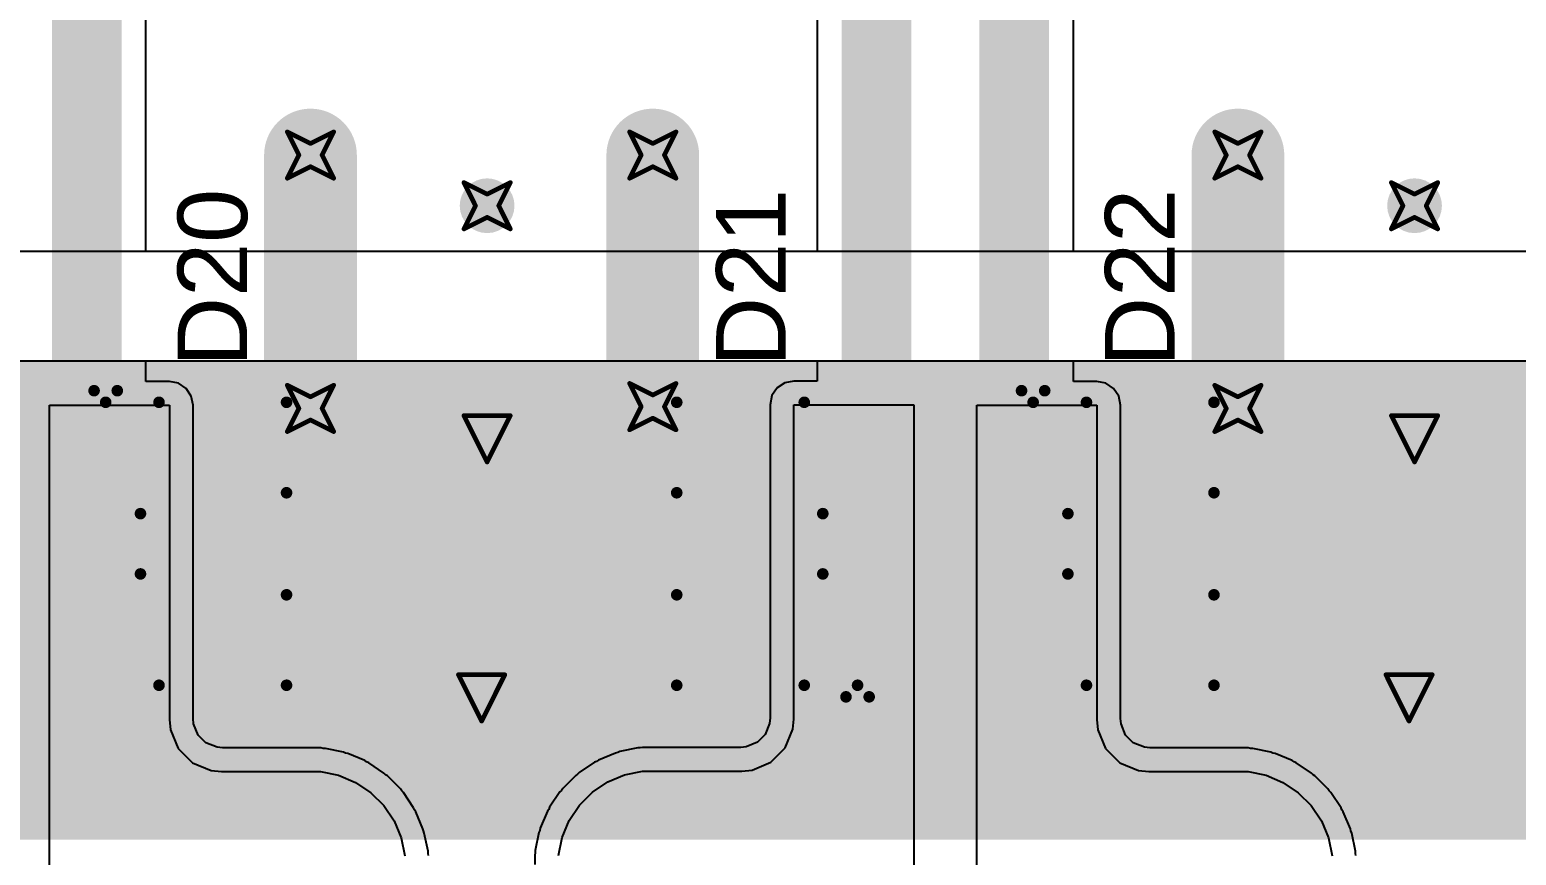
# Model space of a CAD drawing. Header units: inches. Extents: x -0.03 to 9.71, y 0.01 to 4.44.
# Drawn here: x 3.37 to 4.012, y 0.763 to 1.119 of the extents above; entities that cross this region are included whole.
import ezdxf

# ---------------------------------------------------------------- set-up
doc = ezdxf.new("R2010")
doc.units = ezdxf.units.IN
doc.header["$MEASUREMENT"] = 0
for name, color, linetype in [('Bottom Layer', 5, 'Continuous'), ('Bottom Solder', 6, 'Continuous'), ('Drill Drawing', 1, 'Continuous'), ('Layer 1', 16, 'Continuous'), ('Layer 2', 76, 'Continuous'), ('Top Layer', 1, 'Continuous'), ('Top Overlay', 2, 'Continuous'), ('Top Paste', 8, 'Continuous'), ('Top Solder', 216, 'Continuous'), ('Via Holes', 16, 'Continuous')]:
    doc.layers.add(name, color=color, linetype=linetype)
doc.styles.add('Arial', font='', dxfattribs={"height": 0.2})
doc.styles.get('Arial').set_extended_font_data('Arial')

# ---------------------------------------------------------------- blocks, each defined once
blk = doc.blocks.new('SOT_23_105')
at = {"layer": 'Top Layer'}
for points in [[(-0.01614, 0.05748), (0.01614, 0.05748), (0.01614, 0.02126), (-0.01614, 0.02126)], [(-0.05354, -0.02126), (-0.02126, -0.02126), (-0.02126, -0.05748), (-0.05354, -0.05748)], [(0.02126, -0.02126), (0.05354, -0.02126), (0.05354, -0.05748), (0.02126, -0.05748)]]:
    blk.add_hatch(color=1, dxfattribs=at).paths.add_polyline_path(points)
at = {"layer": 'Top Paste'}
for points in [[(-0.01614, 0.05748), (0.01614, 0.05748), (0.01614, 0.02126), (-0.01614, 0.02126)], [(-0.05354, -0.02126), (-0.02126, -0.02126), (-0.02126, -0.05748), (-0.05354, -0.05748)], [(0.02126, -0.02126), (0.05354, -0.02126), (0.05354, -0.05748), (0.02126, -0.05748)]]:
    blk.add_hatch(color=8, dxfattribs=at).paths.add_polyline_path(points)
at = {"layer": 'Top Solder'}
for points in [[(-0.02014, 0.06148), (0.02014, 0.06148), (0.02014, 0.01726), (-0.02014, 0.01726)], [(-0.05754, -0.01726), (-0.01726, -0.01726), (-0.01726, -0.06148), (-0.05754, -0.06148)], [(0.01726, -0.01726), (0.05754, -0.01726), (0.05754, -0.06148), (0.01726, -0.06148)]]:
    blk.add_hatch(color=216, dxfattribs=at).paths.add_polyline_path(points)
at = {"layer": 'Top Overlay', "const_width": 0.005}
for points in [[(-0.061, -0.023), (-0.061, 0.032)], [(-0.022, 0.032), (-0.061, 0.032)], [(0.061, 0.032), (0.022, 0.032)], [(0.061, -0.023), (0.061, 0.032)], [(0.013, -0.031), (-0.013, -0.031)], [(-0.061, -0.046), (-0.066, -0.041)], [(-0.066, -0.051), (-0.066, -0.041)], [(-0.066, -0.051), (-0.061, -0.046)]]:
    blk.add_lwpolyline(points, dxfattribs=at)
at = {"layer": 'Top Overlay', "const_width": 0.0025}
for points in [[(-0.06225, 0.032, 1), (-0.05975, 0.032, 1)], [(-0.06225, 0.032, 1), (-0.05975, 0.032, 1)], [(-0.02325, 0.032, 1), (-0.02075, 0.032, 1)], [(0.02075, 0.032, 1), (0.02325, 0.032, 1)], [(0.05975, 0.032, 1), (0.06225, 0.032, 1)], [(0.05975, 0.032, 1), (0.06225, 0.032, 1)], [(-0.06225, -0.023, 1), (-0.05975, -0.023, 1)], [(0.05975, -0.023, 1), (0.06225, -0.023, 1)], [(-0.01425, -0.031, 1), (-0.01175, -0.031, 1)], [(0.01175, -0.031, 1), (0.01425, -0.031, 1)], [(-0.06725, -0.041, 1), (-0.06475, -0.041, 1)], [(-0.06725, -0.041, 1), (-0.06475, -0.041, 1)], [(-0.06225, -0.046, 1), (-0.05975, -0.046, 1)], [(-0.06225, -0.046, 1), (-0.05975, -0.046, 1)], [(-0.06725, -0.051, 1), (-0.06475, -0.051, 1)], [(-0.06725, -0.051, 1), (-0.06475, -0.051, 1)]]:
    blk.add_lwpolyline(points, format="xyb", close=True, dxfattribs=at)
blk = doc.blocks.new('SOT_23_106')
at = {"layer": 'Top Layer'}
for points in [[(-0.01614, 0.05748), (0.01614, 0.05748), (0.01614, 0.02126), (-0.01614, 0.02126)], [(-0.05354, -0.02126), (-0.02126, -0.02126), (-0.02126, -0.05748), (-0.05354, -0.05748)], [(0.02126, -0.02126), (0.05354, -0.02126), (0.05354, -0.05748), (0.02126, -0.05748)]]:
    blk.add_hatch(color=1, dxfattribs=at).paths.add_polyline_path(points)
at = {"layer": 'Top Paste'}
for points in [[(-0.01614, 0.05748), (0.01614, 0.05748), (0.01614, 0.02126), (-0.01614, 0.02126)], [(-0.05354, -0.02126), (-0.02126, -0.02126), (-0.02126, -0.05748), (-0.05354, -0.05748)], [(0.02126, -0.02126), (0.05354, -0.02126), (0.05354, -0.05748), (0.02126, -0.05748)]]:
    blk.add_hatch(color=8, dxfattribs=at).paths.add_polyline_path(points)
at = {"layer": 'Top Solder'}
for points in [[(-0.02014, 0.06148), (0.02014, 0.06148), (0.02014, 0.01726), (-0.02014, 0.01726)], [(-0.05754, -0.01726), (-0.01726, -0.01726), (-0.01726, -0.06148), (-0.05754, -0.06148)], [(0.01726, -0.01726), (0.05754, -0.01726), (0.05754, -0.06148), (0.01726, -0.06148)]]:
    blk.add_hatch(color=216, dxfattribs=at).paths.add_polyline_path(points)
at = {"layer": 'Top Overlay', "const_width": 0.005}
for points in [[(-0.061, 0.032), (-0.061, -0.023)], [(-0.061, 0.032), (-0.022, 0.032)], [(0.022, 0.032), (0.061, 0.032)], [(0.061, 0.032), (0.061, -0.023)], [(-0.013, -0.031), (0.013, -0.031)], [(-0.066, -0.041), (-0.061, -0.046)], [(-0.066, -0.041), (-0.066, -0.051)], [(-0.061, -0.046), (-0.066, -0.051)]]:
    blk.add_lwpolyline(points, dxfattribs=at)
at = {"layer": 'Top Overlay', "const_width": 0.0025}
for points in [[(-0.06225, 0.032, 1), (-0.05975, 0.032, 1)], [(-0.06225, 0.032, 1), (-0.05975, 0.032, 1)], [(-0.02325, 0.032, 1), (-0.02075, 0.032, 1)], [(0.02075, 0.032, 1), (0.02325, 0.032, 1)], [(0.05975, 0.032, 1), (0.06225, 0.032, 1)], [(0.05975, 0.032, 1), (0.06225, 0.032, 1)], [(-0.06225, -0.023, 1), (-0.05975, -0.023, 1)], [(0.05975, -0.023, 1), (0.06225, -0.023, 1)], [(-0.01425, -0.031, 1), (-0.01175, -0.031, 1)], [(0.01175, -0.031, 1), (0.01425, -0.031, 1)], [(-0.06725, -0.041, 1), (-0.06475, -0.041, 1)], [(-0.06725, -0.041, 1), (-0.06475, -0.041, 1)], [(-0.06225, -0.046, 1), (-0.05975, -0.046, 1)], [(-0.06225, -0.046, 1), (-0.05975, -0.046, 1)], [(-0.06725, -0.051, 1), (-0.06475, -0.051, 1)], [(-0.06725, -0.051, 1), (-0.06475, -0.051, 1)]]:
    blk.add_lwpolyline(points, format="xyb", close=True, dxfattribs=at)
blk = doc.blocks.new('SOT_23_107')
at = {"layer": 'Top Layer'}
for points in [[(-0.01614, 0.05748), (0.01614, 0.05748), (0.01614, 0.02126), (-0.01614, 0.02126)], [(-0.05354, -0.02126), (-0.02126, -0.02126), (-0.02126, -0.05748), (-0.05354, -0.05748)], [(0.02126, -0.02126), (0.05354, -0.02126), (0.05354, -0.05748), (0.02126, -0.05748)]]:
    blk.add_hatch(color=1, dxfattribs=at).paths.add_polyline_path(points)
at = {"layer": 'Top Paste'}
for points in [[(-0.01614, 0.05748), (0.01614, 0.05748), (0.01614, 0.02126), (-0.01614, 0.02126)], [(-0.05354, -0.02126), (-0.02126, -0.02126), (-0.02126, -0.05748), (-0.05354, -0.05748)], [(0.02126, -0.02126), (0.05354, -0.02126), (0.05354, -0.05748), (0.02126, -0.05748)]]:
    blk.add_hatch(color=8, dxfattribs=at).paths.add_polyline_path(points)
at = {"layer": 'Top Solder'}
for points in [[(-0.02014, 0.06148), (0.02014, 0.06148), (0.02014, 0.01726), (-0.02014, 0.01726)], [(-0.05754, -0.01726), (-0.01726, -0.01726), (-0.01726, -0.06148), (-0.05754, -0.06148)], [(0.01726, -0.01726), (0.05754, -0.01726), (0.05754, -0.06148), (0.01726, -0.06148)]]:
    blk.add_hatch(color=216, dxfattribs=at).paths.add_polyline_path(points)
at = {"layer": 'Top Overlay', "const_width": 0.005}
for points in [[(-0.061, -0.023), (-0.061, 0.032)], [(-0.022, 0.032), (-0.061, 0.032)], [(0.061, 0.032), (0.022, 0.032)], [(0.061, -0.023), (0.061, 0.032)], [(0.013, -0.031), (-0.013, -0.031)], [(-0.061, -0.046), (-0.066, -0.041)], [(-0.066, -0.051), (-0.066, -0.041)], [(-0.066, -0.051), (-0.061, -0.046)]]:
    blk.add_lwpolyline(points, dxfattribs=at)
at = {"layer": 'Top Overlay', "const_width": 0.0025}
for points in [[(-0.06225, 0.032, 1), (-0.05975, 0.032, 1)], [(-0.06225, 0.032, 1), (-0.05975, 0.032, 1)], [(-0.02325, 0.032, 1), (-0.02075, 0.032, 1)], [(0.02075, 0.032, 1), (0.02325, 0.032, 1)], [(0.05975, 0.032, 1), (0.06225, 0.032, 1)], [(0.05975, 0.032, 1), (0.06225, 0.032, 1)], [(-0.06225, -0.023, 1), (-0.05975, -0.023, 1)], [(0.05975, -0.023, 1), (0.06225, -0.023, 1)], [(-0.01425, -0.031, 1), (-0.01175, -0.031, 1)], [(0.01175, -0.031, 1), (0.01425, -0.031, 1)], [(-0.06725, -0.041, 1), (-0.06475, -0.041, 1)], [(-0.06725, -0.041, 1), (-0.06475, -0.041, 1)], [(-0.06225, -0.046, 1), (-0.05975, -0.046, 1)], [(-0.06225, -0.046, 1), (-0.05975, -0.046, 1)], [(-0.06725, -0.051, 1), (-0.06475, -0.051, 1)], [(-0.06725, -0.051, 1), (-0.06475, -0.051, 1)]]:
    blk.add_lwpolyline(points, format="xyb", close=True, dxfattribs=at)

msp = doc.modelspace()

# ---------------------------------------------------------------- hatches: boundary and pattern name
at = {"layer": 'Bottom Layer'}
h = msp.add_hatch(color=5, dxfattribs=at)
edge = h.paths.add_edge_path()
edge.add_arc((3.49154, 1.06516), 0.01181, 0, 360)
h = msp.add_hatch(color=5, dxfattribs=at)
edge = h.paths.add_edge_path()
edge.add_arc((3.63917, 1.06516), 0.01181, 0, 360)
h = msp.add_hatch(color=5, dxfattribs=at)
edge = h.paths.add_edge_path()
edge.add_arc((3.89154, 1.06516), 0.01181, 0, 360)
h = msp.add_hatch(color=5, dxfattribs=at)
edge = h.paths.add_edge_path()
edge.add_arc((3.56772, 1.04331), 0.01181, 0, 360)
h = msp.add_hatch(color=5, dxfattribs=at)
edge = h.paths.add_edge_path()
edge.add_arc((3.96772, 1.04331), 0.01181, 0, 360)
h = msp.add_hatch(color=5, dxfattribs=at)
edge = h.paths.add_edge_path()
edge.add_arc((3.63917, 0.95669), 0.01181, 0, 360)
h = msp.add_hatch(color=5, dxfattribs=at)
edge = h.paths.add_edge_path()
edge.add_arc((3.49154, 0.95591), 0.01181, 0, 360)
h = msp.add_hatch(color=5, dxfattribs=at)
edge = h.paths.add_edge_path()
edge.add_arc((3.56772, 0.94283), 0.02362, 0, 360)
h = msp.add_hatch(color=5, dxfattribs=at)
edge = h.paths.add_edge_path()
edge.add_arc((3.89154, 0.95591), 0.01181, 0, 360)
h = msp.add_hatch(color=5, dxfattribs=at)
edge = h.paths.add_edge_path()
edge.add_arc((3.96772, 0.94283), 0.02362, 0, 360)
h = msp.add_hatch(color=5, dxfattribs=at)
edge = h.paths.add_edge_path()
edge.add_arc((3.56535, 0.8311), 0.02362, 0, 360)
h = msp.add_hatch(color=5, dxfattribs=at)
edge = h.paths.add_edge_path()
edge.add_arc((3.96535, 0.8311), 0.02362, 0, 360)
at = {"layer": 'Bottom Solder'}
msp.add_hatch(color=6, dxfattribs=at).paths.add_polyline_path([(0.02514, 0.77), (4.30557, 0.77), (4.30557, 0.97638), (0.02514, 0.97638)])
at = {"layer": 'Layer 1'}
h = msp.add_hatch(color=16, dxfattribs=at)
edge = h.paths.add_edge_path()
edge.add_arc((3.49154, 1.06516), 0.01181, 0, 360)
h = msp.add_hatch(color=16, dxfattribs=at)
edge = h.paths.add_edge_path()
edge.add_arc((3.63917, 1.06516), 0.01181, 0, 360)
h = msp.add_hatch(color=16, dxfattribs=at)
edge = h.paths.add_edge_path()
edge.add_arc((3.89154, 1.06516), 0.01181, 0, 360)
h = msp.add_hatch(color=16, dxfattribs=at)
edge = h.paths.add_edge_path()
edge.add_arc((3.56772, 1.04331), 0.01181, 0, 360)
h = msp.add_hatch(color=16, dxfattribs=at)
edge = h.paths.add_edge_path()
edge.add_arc((3.96772, 1.04331), 0.01181, 0, 360)
h = msp.add_hatch(color=16, dxfattribs=at)
edge = h.paths.add_edge_path()
edge.add_arc((3.63917, 0.95669), 0.01181, 0, 360)
h = msp.add_hatch(color=16, dxfattribs=at)
edge = h.paths.add_edge_path()
edge.add_arc((3.49154, 0.95591), 0.01181, 0, 360)
h = msp.add_hatch(color=16, dxfattribs=at)
edge = h.paths.add_edge_path()
edge.add_arc((3.56772, 0.94283), 0.02362, 0, 360)
h = msp.add_hatch(color=16, dxfattribs=at)
edge = h.paths.add_edge_path()
edge.add_arc((3.89154, 0.95591), 0.01181, 0, 360)
h = msp.add_hatch(color=16, dxfattribs=at)
edge = h.paths.add_edge_path()
edge.add_arc((3.96772, 0.94283), 0.02362, 0, 360)
h = msp.add_hatch(color=16, dxfattribs=at)
edge = h.paths.add_edge_path()
edge.add_arc((3.56535, 0.8311), 0.02362, 0, 360)
h = msp.add_hatch(color=16, dxfattribs=at)
edge = h.paths.add_edge_path()
edge.add_arc((3.96535, 0.8311), 0.02362, 0, 360)
at = {"layer": 'Layer 2'}
h = msp.add_hatch(color=76, dxfattribs=at)
edge = h.paths.add_edge_path()
edge.add_arc((3.49154, 1.06516), 0.01181, 0, 360)
h = msp.add_hatch(color=76, dxfattribs=at)
edge = h.paths.add_edge_path()
edge.add_arc((3.63917, 1.06516), 0.01181, 0, 360)
h = msp.add_hatch(color=76, dxfattribs=at)
edge = h.paths.add_edge_path()
edge.add_arc((3.89154, 1.06516), 0.01181, 0, 360)
h = msp.add_hatch(color=76, dxfattribs=at)
edge = h.paths.add_edge_path()
edge.add_arc((3.56772, 1.04331), 0.01181, 0, 360)
h = msp.add_hatch(color=76, dxfattribs=at)
edge = h.paths.add_edge_path()
edge.add_arc((3.96772, 1.04331), 0.01181, 0, 360)
h = msp.add_hatch(color=76, dxfattribs=at)
edge = h.paths.add_edge_path()
edge.add_arc((3.63917, 0.95669), 0.01181, 0, 360)
h = msp.add_hatch(color=76, dxfattribs=at)
edge = h.paths.add_edge_path()
edge.add_arc((3.49154, 0.95591), 0.01181, 0, 360)
h = msp.add_hatch(color=76, dxfattribs=at)
edge = h.paths.add_edge_path()
edge.add_arc((3.56772, 0.94283), 0.02362, 0, 360)
h = msp.add_hatch(color=76, dxfattribs=at)
edge = h.paths.add_edge_path()
edge.add_arc((3.89154, 0.95591), 0.01181, 0, 360)
h = msp.add_hatch(color=76, dxfattribs=at)
edge = h.paths.add_edge_path()
edge.add_arc((3.96772, 0.94283), 0.02362, 0, 360)
h = msp.add_hatch(color=76, dxfattribs=at)
edge = h.paths.add_edge_path()
edge.add_arc((3.56535, 0.8311), 0.02362, 0, 360)
h = msp.add_hatch(color=76, dxfattribs=at)
edge = h.paths.add_edge_path()
edge.add_arc((3.96535, 0.8311), 0.02362, 0, 360)
at = {"layer": 'Top Layer'}
h = msp.add_hatch(color=1, dxfattribs=at)
edge = h.paths.add_edge_path()
edge.add_arc((3.49154, 1.06516), 0.01181, 0, 360)
h = msp.add_hatch(color=1, dxfattribs=at)
edge = h.paths.add_edge_path()
edge.add_arc((3.63917, 1.06516), 0.01181, 0, 360)
h = msp.add_hatch(color=1, dxfattribs=at)
edge = h.paths.add_edge_path()
edge.add_arc((3.89154, 1.06516), 0.01181, 0, 360)
h = msp.add_hatch(color=1, dxfattribs=at)
edge = h.paths.add_edge_path()
edge.add_arc((3.56772, 1.04331), 0.01181, 0, 360)
h = msp.add_hatch(color=1, dxfattribs=at)
edge = h.paths.add_edge_path()
edge.add_arc((3.96772, 1.04331), 0.01181, 0, 360)
h = msp.add_hatch(color=1, dxfattribs=at)
edge = h.paths.add_edge_path()
edge.add_arc((3.63917, 0.95669), 0.01181, 0, 360)
h = msp.add_hatch(color=1, dxfattribs=at)
edge = h.paths.add_edge_path()
edge.add_arc((3.49154, 0.95591), 0.01181, 0, 360)
h = msp.add_hatch(color=1, dxfattribs=at)
edge = h.paths.add_edge_path()
edge.add_arc((3.56772, 0.94283), 0.02362, 0, 360)
h = msp.add_hatch(color=1, dxfattribs=at)
edge = h.paths.add_edge_path()
edge.add_arc((3.89154, 0.95591), 0.01181, 0, 360)
h = msp.add_hatch(color=1, dxfattribs=at)
edge = h.paths.add_edge_path()
edge.add_arc((3.96772, 0.94283), 0.02362, 0, 360)
h = msp.add_hatch(color=1, dxfattribs=at)
edge = h.paths.add_edge_path()
edge.add_arc((3.56535, 0.8311), 0.02362, 0, 360)
h = msp.add_hatch(color=1, dxfattribs=at)
edge = h.paths.add_edge_path()
edge.add_arc((3.96535, 0.8311), 0.02362, 0, 360)
at = {"layer": 'Via Holes'}
h = msp.add_hatch(color=7, dxfattribs=at)
edge = h.paths.add_edge_path()
edge.add_arc((3.49154, 1.06516), 0.00591, 0, 360)
h = msp.add_hatch(color=7, dxfattribs=at)
edge = h.paths.add_edge_path()
edge.add_arc((3.63917, 1.06516), 0.00591, 0, 360)
h = msp.add_hatch(color=7, dxfattribs=at)
edge = h.paths.add_edge_path()
edge.add_arc((3.89154, 1.06516), 0.00591, 0, 360)
h = msp.add_hatch(color=7, dxfattribs=at)
edge = h.paths.add_edge_path()
edge.add_arc((3.56772, 1.04331), 0.00591, 0, 360)
h = msp.add_hatch(color=7, dxfattribs=at)
edge = h.paths.add_edge_path()
edge.add_arc((3.96772, 1.04331), 0.00591, 0, 360)
h = msp.add_hatch(color=7, dxfattribs=at)
edge = h.paths.add_edge_path()
edge.add_arc((3.49154, 0.95591), 0.00591, 0, 360)
h = msp.add_hatch(color=7, dxfattribs=at)
edge = h.paths.add_edge_path()
edge.add_arc((3.63917, 0.95669), 0.00591, 0, 360)
h = msp.add_hatch(color=7, dxfattribs=at)
edge = h.paths.add_edge_path()
edge.add_arc((3.89154, 0.95591), 0.00591, 0, 360)
h = msp.add_hatch(color=7, dxfattribs=at)
edge = h.paths.add_edge_path()
edge.add_arc((3.56772, 0.94283), 0.01378, 0, 360)
h = msp.add_hatch(color=7, dxfattribs=at)
edge = h.paths.add_edge_path()
edge.add_arc((3.96772, 0.94283), 0.01378, 0, 360)
h = msp.add_hatch(color=7, dxfattribs=at)
edge = h.paths.add_edge_path()
edge.add_arc((3.56535, 0.8311), 0.01378, 0, 360)
h = msp.add_hatch(color=7, dxfattribs=at)
edge = h.paths.add_edge_path()
edge.add_arc((3.96535, 0.8311), 0.01378, 0, 360)

# ---------------------------------------------------------------- linework, layer by layer
at = {"layer": 'Bottom Layer'}
for p, q in [((4.30557, 1.02362), (0.02514, 1.02362)), ((0.02514, 0.97638), (4.30557, 0.97638))]:
    msp.add_line(p, q, dxfattribs=at)
at = {"layer": 'Bottom Layer', "const_width": 0.04}
for points in [[(3.49154, 0.95591), (3.49154, 1.06516)], [(3.63917, 0.95669), (3.63917, 1.06516)], [(3.89154, 0.95591), (3.89154, 1.06516)]]:
    msp.add_lwpolyline(points, dxfattribs=at)
at = {"layer": 'Bottom Layer', "const_width": 0.02}
for points in [[(3.48154, 1.06516, 1), (3.50154, 1.06516, 1)], [(3.62917, 1.06516, 1), (3.64917, 1.06516, 1)], [(3.88154, 1.06516, 1), (3.90154, 1.06516, 1)], [(3.48154, 0.95591, 1), (3.50154, 0.95591, 1)], [(3.62917, 0.95669, 1), (3.64917, 0.95669, 1)], [(3.88154, 0.95591, 1), (3.90154, 0.95591, 1)]]:
    msp.add_lwpolyline(points, format="xyb", close=True, dxfattribs=at)
at = {"layer": 'Drill Drawing', "const_width": 0.002}
for points in [[(3.48154, 1.07516), (3.49154, 1.07016)], [(3.48154, 1.07516), (3.48654, 1.06516)], [(3.49154, 1.07016), (3.50154, 1.07516)], [(3.49654, 1.06516), (3.50154, 1.07516)], [(3.62917, 1.07516), (3.63917, 1.07016)], [(3.62917, 1.07516), (3.63417, 1.06516)], [(3.63917, 1.07016), (3.64917, 1.07516)], [(3.64417, 1.06516), (3.64917, 1.07516)], [(3.88154, 1.07516), (3.89154, 1.07016)], [(3.88154, 1.07516), (3.88654, 1.06516)], [(3.89154, 1.07016), (3.90154, 1.07516)], [(3.89654, 1.06516), (3.90154, 1.07516)], [(3.48154, 1.05516), (3.48654, 1.06516)], [(3.49654, 1.06516), (3.50154, 1.05516)], [(3.62917, 1.05516), (3.63417, 1.06516)], [(3.64417, 1.06516), (3.64917, 1.05516)], [(3.88154, 1.05516), (3.88654, 1.06516)], [(3.89654, 1.06516), (3.90154, 1.05516)], [(3.48154, 1.05516), (3.49154, 1.06016)], [(3.49154, 1.06016), (3.50154, 1.05516)], [(3.62917, 1.05516), (3.63917, 1.06016)], [(3.63917, 1.06016), (3.64917, 1.05516)], [(3.88154, 1.05516), (3.89154, 1.06016)], [(3.89154, 1.06016), (3.90154, 1.05516)], [(3.55772, 1.05331), (3.56772, 1.04831)], [(3.55772, 1.05331), (3.56272, 1.04331)], [(3.56772, 1.04831), (3.57772, 1.05331)], [(3.57272, 1.04331), (3.57772, 1.05331)], [(3.95772, 1.05331), (3.96772, 1.04831)], [(3.95772, 1.05331), (3.96272, 1.04331)], [(3.96772, 1.04831), (3.97772, 1.05331)], [(3.97272, 1.04331), (3.97772, 1.05331)], [(3.55772, 1.03331), (3.56272, 1.04331)], [(3.55772, 1.03331), (3.56772, 1.03831)], [(3.56772, 1.03831), (3.57772, 1.03331)], [(3.57272, 1.04331), (3.57772, 1.03331)], [(3.95772, 1.03331), (3.96272, 1.04331)], [(3.95772, 1.03331), (3.96772, 1.03831)], [(3.96772, 1.03831), (3.97772, 1.03331)], [(3.97272, 1.04331), (3.97772, 1.03331)], [(3.48154, 0.96591), (3.49154, 0.96091)], [(3.48154, 0.96591), (3.48654, 0.95591)], [(3.49154, 0.96091), (3.50154, 0.96591)], [(3.49654, 0.95591), (3.50154, 0.96591)], [(3.62917, 0.96669), (3.63917, 0.96169)], [(3.62917, 0.96669), (3.63417, 0.95669)], [(3.63917, 0.96169), (3.64917, 0.96669)], [(3.64417, 0.95669), (3.64917, 0.96669)], [(3.88154, 0.96591), (3.89154, 0.96091)], [(3.88154, 0.96591), (3.88654, 0.95591)], [(3.89154, 0.96091), (3.90154, 0.96591)], [(3.89654, 0.95591), (3.90154, 0.96591)], [(3.48154, 0.94591), (3.48654, 0.95591)], [(3.49654, 0.95591), (3.50154, 0.94591)], [(3.62917, 0.94669), (3.63417, 0.95669)], [(3.64417, 0.95669), (3.64917, 0.94669)], [(3.88154, 0.94591), (3.88654, 0.95591)], [(3.89654, 0.95591), (3.90154, 0.94591)], [(3.48154, 0.94591), (3.49154, 0.95091)], [(3.49154, 0.95091), (3.50154, 0.94591)], [(3.55772, 0.95283), (3.57772, 0.95283)], [(3.55772, 0.95283), (3.56772, 0.93283)], [(3.56772, 0.93283), (3.57772, 0.95283)], [(3.62917, 0.94669), (3.63917, 0.95169)], [(3.63917, 0.95169), (3.64917, 0.94669)], [(3.88154, 0.94591), (3.89154, 0.95091)], [(3.89154, 0.95091), (3.90154, 0.94591)], [(3.95772, 0.95283), (3.97772, 0.95283)], [(3.95772, 0.95283), (3.96772, 0.93283)], [(3.96772, 0.93283), (3.97772, 0.95283)], [(3.55535, 0.8411), (3.57535, 0.8411)], [(3.55535, 0.8411), (3.56535, 0.8211)], [(3.56535, 0.8211), (3.57535, 0.8411)], [(3.95535, 0.8411), (3.97535, 0.8411)], [(3.95535, 0.8411), (3.96535, 0.8211)], [(3.96535, 0.8211), (3.97535, 0.8411)]]:
    msp.add_lwpolyline(points, dxfattribs=at)
at = {"layer": 'Drill Drawing', "const_width": 0.001}
for points in [[(3.48104, 1.07516, 1), (3.48204, 1.07516, 1)], [(3.48104, 1.07516, 1), (3.48204, 1.07516, 1)], [(3.49104, 1.07016, 1), (3.49204, 1.07016, 1)], [(3.49104, 1.07016, 1), (3.49204, 1.07016, 1)], [(3.50104, 1.07516, 1), (3.50204, 1.07516, 1)], [(3.50104, 1.07516, 1), (3.50204, 1.07516, 1)], [(3.62867, 1.07516, 1), (3.62967, 1.07516, 1)], [(3.62867, 1.07516, 1), (3.62967, 1.07516, 1)], [(3.63867, 1.07016, 1), (3.63967, 1.07016, 1)], [(3.63867, 1.07016, 1), (3.63967, 1.07016, 1)], [(3.64867, 1.07516, 1), (3.64967, 1.07516, 1)], [(3.64867, 1.07516, 1), (3.64967, 1.07516, 1)], [(3.88104, 1.07516, 1), (3.88204, 1.07516, 1)], [(3.88104, 1.07516, 1), (3.88204, 1.07516, 1)], [(3.89104, 1.07016, 1), (3.89204, 1.07016, 1)], [(3.89104, 1.07016, 1), (3.89204, 1.07016, 1)], [(3.90104, 1.07516, 1), (3.90204, 1.07516, 1)], [(3.90104, 1.07516, 1), (3.90204, 1.07516, 1)], [(3.48604, 1.06516, 1), (3.48704, 1.06516, 1)], [(3.48604, 1.06516, 1), (3.48704, 1.06516, 1)], [(3.49604, 1.06516, 1), (3.49704, 1.06516, 1)], [(3.49604, 1.06516, 1), (3.49704, 1.06516, 1)], [(3.63367, 1.06516, 1), (3.63467, 1.06516, 1)], [(3.63367, 1.06516, 1), (3.63467, 1.06516, 1)], [(3.64367, 1.06516, 1), (3.64467, 1.06516, 1)], [(3.64367, 1.06516, 1), (3.64467, 1.06516, 1)], [(3.88604, 1.06516, 1), (3.88704, 1.06516, 1)], [(3.88604, 1.06516, 1), (3.88704, 1.06516, 1)], [(3.89604, 1.06516, 1), (3.89704, 1.06516, 1)], [(3.89604, 1.06516, 1), (3.89704, 1.06516, 1)], [(3.49104, 1.06016, 1), (3.49204, 1.06016, 1)], [(3.49104, 1.06016, 1), (3.49204, 1.06016, 1)], [(3.63867, 1.06016, 1), (3.63967, 1.06016, 1)], [(3.63867, 1.06016, 1), (3.63967, 1.06016, 1)], [(3.89104, 1.06016, 1), (3.89204, 1.06016, 1)], [(3.89104, 1.06016, 1), (3.89204, 1.06016, 1)], [(3.48104, 1.05516, 1), (3.48204, 1.05516, 1)], [(3.48104, 1.05516, 1), (3.48204, 1.05516, 1)], [(3.50104, 1.05516, 1), (3.50204, 1.05516, 1)], [(3.50104, 1.05516, 1), (3.50204, 1.05516, 1)], [(3.55722, 1.05331, 1), (3.55822, 1.05331, 1)], [(3.55722, 1.05331, 1), (3.55822, 1.05331, 1)], [(3.57722, 1.05331, 1), (3.57822, 1.05331, 1)], [(3.57722, 1.05331, 1), (3.57822, 1.05331, 1)], [(3.62867, 1.05516, 1), (3.62967, 1.05516, 1)], [(3.62867, 1.05516, 1), (3.62967, 1.05516, 1)], [(3.64867, 1.05516, 1), (3.64967, 1.05516, 1)], [(3.64867, 1.05516, 1), (3.64967, 1.05516, 1)], [(3.88104, 1.05516, 1), (3.88204, 1.05516, 1)], [(3.88104, 1.05516, 1), (3.88204, 1.05516, 1)], [(3.90104, 1.05516, 1), (3.90204, 1.05516, 1)], [(3.90104, 1.05516, 1), (3.90204, 1.05516, 1)], [(3.95722, 1.05331, 1), (3.95822, 1.05331, 1)], [(3.95722, 1.05331, 1), (3.95822, 1.05331, 1)], [(3.97722, 1.05331, 1), (3.97822, 1.05331, 1)], [(3.97722, 1.05331, 1), (3.97822, 1.05331, 1)], [(3.56722, 1.04831, 1), (3.56822, 1.04831, 1)], [(3.56722, 1.04831, 1), (3.56822, 1.04831, 1)], [(3.96722, 1.04831, 1), (3.96822, 1.04831, 1)], [(3.96722, 1.04831, 1), (3.96822, 1.04831, 1)], [(3.56222, 1.04331, 1), (3.56322, 1.04331, 1)], [(3.56222, 1.04331, 1), (3.56322, 1.04331, 1)], [(3.56722, 1.03831, 1), (3.56822, 1.03831, 1)], [(3.56722, 1.03831, 1), (3.56822, 1.03831, 1)], [(3.57222, 1.04331, 1), (3.57322, 1.04331, 1)], [(3.57222, 1.04331, 1), (3.57322, 1.04331, 1)], [(3.96222, 1.04331, 1), (3.96322, 1.04331, 1)], [(3.96222, 1.04331, 1), (3.96322, 1.04331, 1)], [(3.96722, 1.03831, 1), (3.96822, 1.03831, 1)], [(3.96722, 1.03831, 1), (3.96822, 1.03831, 1)], [(3.97222, 1.04331, 1), (3.97322, 1.04331, 1)], [(3.97222, 1.04331, 1), (3.97322, 1.04331, 1)], [(3.55722, 1.03331, 1), (3.55822, 1.03331, 1)], [(3.55722, 1.03331, 1), (3.55822, 1.03331, 1)], [(3.57722, 1.03331, 1), (3.57822, 1.03331, 1)], [(3.57722, 1.03331, 1), (3.57822, 1.03331, 1)], [(3.95722, 1.03331, 1), (3.95822, 1.03331, 1)], [(3.95722, 1.03331, 1), (3.95822, 1.03331, 1)], [(3.97722, 1.03331, 1), (3.97822, 1.03331, 1)], [(3.97722, 1.03331, 1), (3.97822, 1.03331, 1)], [(3.48104, 0.96591, 1), (3.48204, 0.96591, 1)], [(3.48104, 0.96591, 1), (3.48204, 0.96591, 1)], [(3.49104, 0.96091, 1), (3.49204, 0.96091, 1)], [(3.49104, 0.96091, 1), (3.49204, 0.96091, 1)], [(3.50104, 0.96591, 1), (3.50204, 0.96591, 1)], [(3.50104, 0.96591, 1), (3.50204, 0.96591, 1)], [(3.62867, 0.96669, 1), (3.62967, 0.96669, 1)], [(3.62867, 0.96669, 1), (3.62967, 0.96669, 1)], [(3.63867, 0.96169, 1), (3.63967, 0.96169, 1)], [(3.63867, 0.96169, 1), (3.63967, 0.96169, 1)], [(3.64867, 0.96669, 1), (3.64967, 0.96669, 1)], [(3.64867, 0.96669, 1), (3.64967, 0.96669, 1)], [(3.88104, 0.96591, 1), (3.88204, 0.96591, 1)], [(3.88104, 0.96591, 1), (3.88204, 0.96591, 1)], [(3.89104, 0.96091, 1), (3.89204, 0.96091, 1)], [(3.89104, 0.96091, 1), (3.89204, 0.96091, 1)], [(3.90104, 0.96591, 1), (3.90204, 0.96591, 1)], [(3.90104, 0.96591, 1), (3.90204, 0.96591, 1)], [(3.48604, 0.95591, 1), (3.48704, 0.95591, 1)], [(3.48604, 0.95591, 1), (3.48704, 0.95591, 1)], [(3.49604, 0.95591, 1), (3.49704, 0.95591, 1)], [(3.49604, 0.95591, 1), (3.49704, 0.95591, 1)], [(3.63367, 0.95669, 1), (3.63467, 0.95669, 1)], [(3.63367, 0.95669, 1), (3.63467, 0.95669, 1)], [(3.64367, 0.95669, 1), (3.64467, 0.95669, 1)], [(3.64367, 0.95669, 1), (3.64467, 0.95669, 1)], [(3.88604, 0.95591, 1), (3.88704, 0.95591, 1)], [(3.88604, 0.95591, 1), (3.88704, 0.95591, 1)], [(3.89604, 0.95591, 1), (3.89704, 0.95591, 1)], [(3.89604, 0.95591, 1), (3.89704, 0.95591, 1)], [(3.49104, 0.95091, 1), (3.49204, 0.95091, 1)], [(3.49104, 0.95091, 1), (3.49204, 0.95091, 1)], [(3.55722, 0.95283, 1), (3.55822, 0.95283, 1)], [(3.55722, 0.95283, 1), (3.55822, 0.95283, 1)], [(3.57722, 0.95283, 1), (3.57822, 0.95283, 1)], [(3.57722, 0.95283, 1), (3.57822, 0.95283, 1)], [(3.63867, 0.95169, 1), (3.63967, 0.95169, 1)], [(3.63867, 0.95169, 1), (3.63967, 0.95169, 1)], [(3.89104, 0.95091, 1), (3.89204, 0.95091, 1)], [(3.89104, 0.95091, 1), (3.89204, 0.95091, 1)], [(3.95722, 0.95283, 1), (3.95822, 0.95283, 1)], [(3.95722, 0.95283, 1), (3.95822, 0.95283, 1)], [(3.97722, 0.95283, 1), (3.97822, 0.95283, 1)], [(3.97722, 0.95283, 1), (3.97822, 0.95283, 1)], [(3.48104, 0.94591, 1), (3.48204, 0.94591, 1)], [(3.48104, 0.94591, 1), (3.48204, 0.94591, 1)], [(3.50104, 0.94591, 1), (3.50204, 0.94591, 1)], [(3.50104, 0.94591, 1), (3.50204, 0.94591, 1)], [(3.62867, 0.94669, 1), (3.62967, 0.94669, 1)], [(3.62867, 0.94669, 1), (3.62967, 0.94669, 1)], [(3.64867, 0.94669, 1), (3.64967, 0.94669, 1)], [(3.64867, 0.94669, 1), (3.64967, 0.94669, 1)], [(3.88104, 0.94591, 1), (3.88204, 0.94591, 1)], [(3.88104, 0.94591, 1), (3.88204, 0.94591, 1)], [(3.90104, 0.94591, 1), (3.90204, 0.94591, 1)], [(3.90104, 0.94591, 1), (3.90204, 0.94591, 1)], [(3.56722, 0.93283, 1), (3.56822, 0.93283, 1)], [(3.56722, 0.93283, 1), (3.56822, 0.93283, 1)], [(3.96722, 0.93283, 1), (3.96822, 0.93283, 1)], [(3.96722, 0.93283, 1), (3.96822, 0.93283, 1)], [(3.55485, 0.8411, 1), (3.55585, 0.8411, 1)], [(3.55485, 0.8411, 1), (3.55585, 0.8411, 1)], [(3.57485, 0.8411, 1), (3.57585, 0.8411, 1)], [(3.57485, 0.8411, 1), (3.57585, 0.8411, 1)], [(3.95485, 0.8411, 1), (3.95585, 0.8411, 1)], [(3.95485, 0.8411, 1), (3.95585, 0.8411, 1)], [(3.97485, 0.8411, 1), (3.97585, 0.8411, 1)], [(3.97485, 0.8411, 1), (3.97585, 0.8411, 1)], [(3.56485, 0.8211, 1), (3.56585, 0.8211, 1)], [(3.56485, 0.8211, 1), (3.56585, 0.8211, 1)], [(3.96485, 0.8211, 1), (3.96585, 0.8211, 1)], [(3.96485, 0.8211, 1), (3.96585, 0.8211, 1)]]:
    msp.add_lwpolyline(points, format="xyb", close=True, dxfattribs=at)
at = {"layer": 'Layer 1'}
for p, q in [((4.30557, 1.02362), (0.02514, 1.02362)), ((0.02514, 0.97638), (4.30557, 0.97638))]:
    msp.add_line(p, q, dxfattribs=at)
at = {"layer": 'Layer 2'}
for p, q in [((4.30557, 1.02362), (0.02514, 1.02362)), ((0.02514, 0.97638), (4.30557, 0.97638))]:
    msp.add_line(p, q, dxfattribs=at)
at = {"layer": 'Top Layer'}
for p, q in [((3.42057, 1.02362), (3.42057, 1.21084)), ((3.71014, 1.21084), (3.71014, 1.02362)), ((3.82057, 1.02362), (3.82057, 1.21084)), ((3.71014, 1.02362), (3.42057, 1.02362)), ((4.30557, 1.02362), (3.82057, 1.02362)), ((3.42057, 0.96752), (3.42057, 0.97638)), ((3.42057, 0.97638), (3.71014, 0.97638)), ((3.71014, 0.97638), (3.71014, 0.96773)), ((3.82057, 0.96752), (3.82057, 0.97638)), ((3.82057, 0.97638), (4.30557, 0.97638)), ((3.43071, 0.96752), (3.42057, 0.96752)), ((3.43461, 0.96674), (3.43071, 0.96752)), ((3.43792, 0.96453), (3.43461, 0.96674)), ((3.44013, 0.96123), (3.43792, 0.96453)), ((3.69279, 0.96474), (3.69058, 0.96143)), ((3.6961, 0.96695), (3.69279, 0.96474)), ((3.7, 0.96773), (3.6961, 0.96695)), ((3.71014, 0.96773), (3.7, 0.96773)), ((3.83071, 0.96752), (3.82057, 0.96752)), ((3.83461, 0.96674), (3.83071, 0.96752)), ((3.83792, 0.96453), (3.83461, 0.96674)), ((3.84013, 0.96123), (3.83792, 0.96453)), ((3.37895, 0.59167), (3.37895, 0.95732)), ((3.37895, 0.95732), (3.43071, 0.95732)), ((3.43071, 0.95732), (3.43071, 0.82177)), ((3.4409, 0.95732), (3.44013, 0.96123)), ((3.44091, 0.82227), (3.4409, 0.95732)), ((3.68981, 0.95753), (3.6898, 0.82248)), ((3.69058, 0.96143), (3.68981, 0.95753)), ((3.7, 0.82198), (3.7, 0.95753)), ((3.7, 0.95753), (3.75176, 0.95753)), ((3.75176, 0.95753), (3.75176, 0.59188)), ((3.77895, 0.59167), (3.77895, 0.95732)), ((3.77895, 0.95732), (3.83071, 0.95732)), ((3.83071, 0.95732), (3.83071, 0.82177)), ((3.8409, 0.95732), (3.84013, 0.96123)), ((3.84091, 0.82227), (3.8409, 0.95732)), ((3.43071, 0.82177), (3.43071, 0.82177)), ((3.43071, 0.82177), (3.43114, 0.8174)), ((3.44114, 0.8199), (3.44091, 0.82227)), ((3.6898, 0.82248), (3.68957, 0.82011)), ((3.69957, 0.81761), (3.7, 0.82198)), ((3.7, 0.82198), (3.7, 0.82198)), ((3.83071, 0.82177), (3.83071, 0.82177)), ((3.83071, 0.82177), (3.83114, 0.8174)), ((3.84114, 0.8199), (3.84091, 0.82227)), ((3.43114, 0.8174), (3.43448, 0.80933)), ((3.44312, 0.8151), (3.44114, 0.8199)), ((3.44643, 0.81179), (3.44312, 0.8151)), ((3.68758, 0.81531), (3.68428, 0.812)), ((3.68957, 0.82011), (3.68758, 0.81531)), ((3.69623, 0.80953), (3.69957, 0.81761)), ((3.83114, 0.8174), (3.83448, 0.80933)), ((3.84312, 0.8151), (3.84114, 0.8199)), ((3.84643, 0.81179), (3.84312, 0.8151)), ((3.43448, 0.80933), (3.44066, 0.80315)), ((3.45123, 0.80981), (3.44643, 0.81179)), ((3.4536, 0.80958), (3.45123, 0.80981)), ((3.49195, 0.80958), (3.4536, 0.80958)), ((3.492, 0.80957), (3.49195, 0.80958)), ((3.49205, 0.80957), (3.492, 0.80957)), ((3.49601, 0.80954), (3.49205, 0.80957)), ((3.49698, 0.80933), (3.49601, 0.80954)), ((3.49797, 0.80932), (3.49698, 0.80933)), ((3.50573, 0.80772), (3.49797, 0.80932)), ((3.62498, 0.80793), (3.62406, 0.80754)), ((3.63273, 0.80953), (3.62498, 0.80793)), ((3.63373, 0.80954), (3.63273, 0.80953)), ((3.6347, 0.80974), (3.63373, 0.80954)), ((3.63866, 0.80978), (3.6347, 0.80974)), ((3.63871, 0.80977), (3.63866, 0.80978)), ((3.63876, 0.80978), (3.63871, 0.80977)), ((3.67711, 0.80978), (3.63876, 0.80978)), ((3.67948, 0.81001), (3.67711, 0.80978)), ((3.68428, 0.812), (3.67948, 0.81001)), ((3.69005, 0.80336), (3.69623, 0.80953)), ((3.83448, 0.80933), (3.84066, 0.80315)), ((3.85123, 0.80981), (3.84643, 0.81179)), ((3.8536, 0.80958), (3.85123, 0.80981)), ((3.89195, 0.80958), (3.8536, 0.80958)), ((3.892, 0.80957), (3.89195, 0.80958)), ((3.89205, 0.80957), (3.892, 0.80957)), ((3.89601, 0.80954), (3.89205, 0.80957)), ((3.89698, 0.80933), (3.89601, 0.80954)), ((3.89797, 0.80932), (3.89698, 0.80933)), ((3.90573, 0.80772), (3.89797, 0.80932)), ((3.44066, 0.80315), (3.44873, 0.79981)), ((3.50665, 0.80733), (3.50573, 0.80772)), ((3.50762, 0.80714), (3.50665, 0.80733)), ((3.51492, 0.80407), (3.50762, 0.80714)), ((3.51575, 0.80351), (3.51492, 0.80407)), ((3.51666, 0.80313), (3.51575, 0.80351)), ((3.52324, 0.79871), (3.51666, 0.80313)), ((3.61405, 0.80334), (3.60747, 0.79892)), ((3.61496, 0.80372), (3.61405, 0.80334)), ((3.61579, 0.80427), (3.61496, 0.80372)), ((3.62309, 0.80734), (3.61579, 0.80427)), ((3.62406, 0.80754), (3.62309, 0.80734)), ((3.68198, 0.80001), (3.69005, 0.80336)), ((3.84066, 0.80315), (3.84873, 0.79981)), ((3.90665, 0.80733), (3.90573, 0.80772)), ((3.90762, 0.80714), (3.90665, 0.80733)), ((3.91492, 0.80407), (3.90762, 0.80714)), ((3.91575, 0.80351), (3.91492, 0.80407)), ((3.91666, 0.80313), (3.91575, 0.80351)), ((3.92324, 0.79871), (3.91666, 0.80313)), ((3.44873, 0.79981), (3.4531, 0.79938)), ((3.4531, 0.79938), (3.49195, 0.79938)), ((3.49195, 0.79938), (3.49195, 0.79938)), ((3.49195, 0.79938), (3.49591, 0.79934)), ((3.49591, 0.79934), (3.50367, 0.79774)), ((3.50367, 0.79774), (3.51097, 0.79467)), ((3.52394, 0.79801), (3.52324, 0.79871)), ((3.52476, 0.79746), (3.52394, 0.79801)), ((3.53036, 0.79186), (3.52476, 0.79746)), ((3.60595, 0.79767), (3.60034, 0.79206)), ((3.60677, 0.79822), (3.60595, 0.79767)), ((3.60747, 0.79892), (3.60677, 0.79822)), ((3.61973, 0.79487), (3.62704, 0.79794)), ((3.62704, 0.79794), (3.6348, 0.79955)), ((3.6348, 0.79955), (3.63876, 0.79959)), ((3.63876, 0.79959), (3.63876, 0.79959)), ((3.63876, 0.79959), (3.67761, 0.79959)), ((3.67761, 0.79959), (3.68198, 0.80001)), ((3.84873, 0.79981), (3.8531, 0.79938)), ((3.8531, 0.79938), (3.89195, 0.79938)), ((3.89195, 0.79938), (3.89195, 0.79938)), ((3.89195, 0.79938), (3.89591, 0.79934)), ((3.89591, 0.79934), (3.90367, 0.79774)), ((3.90367, 0.79774), (3.91097, 0.79467)), ((3.92394, 0.79801), (3.92324, 0.79871)), ((3.92476, 0.79746), (3.92394, 0.79801)), ((3.93036, 0.79186), (3.92476, 0.79746)), ((3.51097, 0.79467), (3.51755, 0.79025)), ((3.51755, 0.79025), (3.52315, 0.78465)), ((3.53091, 0.79103), (3.53036, 0.79186)), ((3.53162, 0.79033), (3.53091, 0.79103)), ((3.53604, 0.78376), (3.53162, 0.79033)), ((3.59909, 0.79054), (3.59467, 0.78396)), ((3.59979, 0.79124), (3.59909, 0.79054)), ((3.60034, 0.79206), (3.59979, 0.79124)), ((3.60755, 0.78485), (3.61316, 0.79046)), ((3.61316, 0.79046), (3.61973, 0.79487)), ((3.91097, 0.79467), (3.91755, 0.79025)), ((3.91755, 0.79025), (3.92315, 0.78465)), ((3.93091, 0.79103), (3.93036, 0.79186)), ((3.93162, 0.79033), (3.93091, 0.79103)), ((3.93604, 0.78376), (3.93162, 0.79033)), ((3.52315, 0.78465), (3.52757, 0.77807)), ((3.53642, 0.78284), (3.53604, 0.78376)), ((3.53697, 0.78202), (3.53642, 0.78284)), ((3.59374, 0.78223), (3.59067, 0.77492)), ((3.59429, 0.78305), (3.59374, 0.78223)), ((3.59467, 0.78396), (3.59429, 0.78305)), ((3.60314, 0.77828), (3.60755, 0.78485)), ((3.92315, 0.78465), (3.92757, 0.77807)), ((3.93642, 0.78284), (3.93604, 0.78376)), ((3.93697, 0.78202), (3.93642, 0.78284)), ((3.52757, 0.77807), (3.53064, 0.77077)), ((3.54004, 0.77471), (3.53697, 0.78202)), ((3.60007, 0.77097), (3.60314, 0.77828)), ((3.92757, 0.77807), (3.93064, 0.77077)), ((3.94004, 0.77471), (3.93697, 0.78202)), ((3.53064, 0.77077), (3.53224, 0.76301)), ((3.54024, 0.77374), (3.54004, 0.77471)), ((3.54063, 0.77283), (3.54024, 0.77374)), ((3.54223, 0.76507), (3.54063, 0.77283)), ((3.59008, 0.77304), (3.58848, 0.76528)), ((3.59047, 0.77395), (3.59008, 0.77304)), ((3.59067, 0.77492), (3.59047, 0.77395)), ((3.59846, 0.76321), (3.60007, 0.77097)), ((3.93064, 0.77077), (3.93224, 0.76301)), ((3.94024, 0.77374), (3.94004, 0.77471)), ((3.94063, 0.77283), (3.94024, 0.77374)), ((3.94223, 0.76507), (3.94063, 0.77283)), ((3.54224, 0.76408), (3.54223, 0.76507)), ((3.54244, 0.76311), (3.54224, 0.76408)), ((3.58827, 0.76331), (3.58823, 0.75935)), ((3.58847, 0.76428), (3.58827, 0.76331)), ((3.58848, 0.76528), (3.58847, 0.76428)), ((3.94224, 0.76408), (3.94223, 0.76507)), ((3.94244, 0.76311), (3.94224, 0.76408))]:
    msp.add_line(p, q, dxfattribs=at)
for points, const_width in [([(3.39508, 0.92815), (3.39508, 1.23584)], 0.03), ([(3.73563, 0.92815), (3.73563, 1.23584)], 0.03), ([(3.79508, 0.92815), (3.79508, 1.23584)], 0.03), ([(3.49154, 0.95591), (3.49154, 1.06437)], 0.04), ([(3.63917, 0.95669), (3.63917, 1.06516)], 0.04), ([(3.89154, 0.95591), (3.89154, 1.06437)], 0.04), ([(3.72382, 0.91634), (3.72382, 0.91634)], 0.04), ([(3.72382, 0.84035), (3.72382, 0.91634)], 0.04), ([(3.40689, 0.83957), (3.40689, 0.91555)], 0.04), ([(3.80689, 0.83957), (3.80689, 0.91555)], 0.04)]:
    msp.add_lwpolyline(points, dxfattribs=dict(at, const_width=const_width))
for points, const_width in [([(3.48154, 1.06437, 1), (3.50154, 1.06437, 1)], 0.02), ([(3.62917, 1.06516, 1), (3.64917, 1.06516, 1)], 0.02), ([(3.88154, 1.06437, 1), (3.90154, 1.06437, 1)], 0.02), ([(3.48154, 0.95591, 1), (3.50154, 0.95591, 1)], 0.02), ([(3.62917, 0.95669, 1), (3.64917, 0.95669, 1)], 0.02), ([(3.88154, 0.95591, 1), (3.90154, 0.95591, 1)], 0.02), ([(3.38758, 0.92815, 1), (3.40258, 0.92815, 1)], 0.015), ([(3.72813, 0.92815, 1), (3.74313, 0.92815, 1)], 0.015), ([(3.78758, 0.92815, 1), (3.80258, 0.92815, 1)], 0.015), ([(3.39008, 0.92815, 1), (3.40008, 0.92815, 1)], 0.01), ([(3.71382, 0.91634, 1), (3.73382, 0.91634, 1)], 0.02), ([(3.71382, 0.91634, 1), (3.73382, 0.91634, 1)], 0.02), ([(3.71382, 0.91634, 1), (3.73382, 0.91634, 1)], 0.02), ([(3.73063, 0.92815, 1), (3.74063, 0.92815, 1)], 0.01), ([(3.79008, 0.92815, 1), (3.80008, 0.92815, 1)], 0.01), ([(3.39689, 0.91555, 1), (3.41689, 0.91555, 1)], 0.02), ([(3.79689, 0.91555, 1), (3.81689, 0.91555, 1)], 0.02), ([(3.40189, 0.91634, 1), (3.41189, 0.91634, 1)], 0.01), ([(3.71882, 0.91634, 1), (3.72882, 0.91634, 1)], 0.01), ([(3.80189, 0.91634, 1), (3.81189, 0.91634, 1)], 0.01), ([(3.39689, 0.83957, 1), (3.41689, 0.83957, 1)], 0.02), ([(3.71382, 0.84035, 1), (3.73382, 0.84035, 1)], 0.02), ([(3.79689, 0.83957, 1), (3.81689, 0.83957, 1)], 0.02)]:
    msp.add_lwpolyline(points, format="xyb", close=True, dxfattribs=dict(at, const_width=const_width))
at = {"layer": 'Top Layer', "const_width": 0.02}
for points in [[(3.40689, 0.91634, -0.414214), (3.39508, 0.92815)], [(3.73563, 0.92815, -0.414214), (3.72382, 0.91634)], [(3.80689, 0.91634, -0.414214), (3.79508, 0.92815)]]:
    msp.add_lwpolyline(points, format="xyb", dxfattribs=at)

# ---------------------------------------------------------------- block references
for name, p, rotation in [('SOT_23_107', (3.44921, 0.89756), 270), ('SOT_23_105', (3.84921, 0.89756), 270), ('SOT_23_106', (3.6815, 0.89756), 90)]:
    msp.add_blockref(name, p, dxfattribs=dict(rotation=rotation))

# ---------------------------------------------------------------- texts
at = {"layer": 'Top Overlay', "style": 'Arial'}
for s, p in [('D20', (3.46421, 0.97373)), ('D21', (3.69649, 0.97373)), ('D22', (3.86421, 0.97373))]:
    msp.add_text(s, height=0.03, rotation=90, dxfattribs=at).set_placement(p)

doc.saveas('drawing.dxf')
